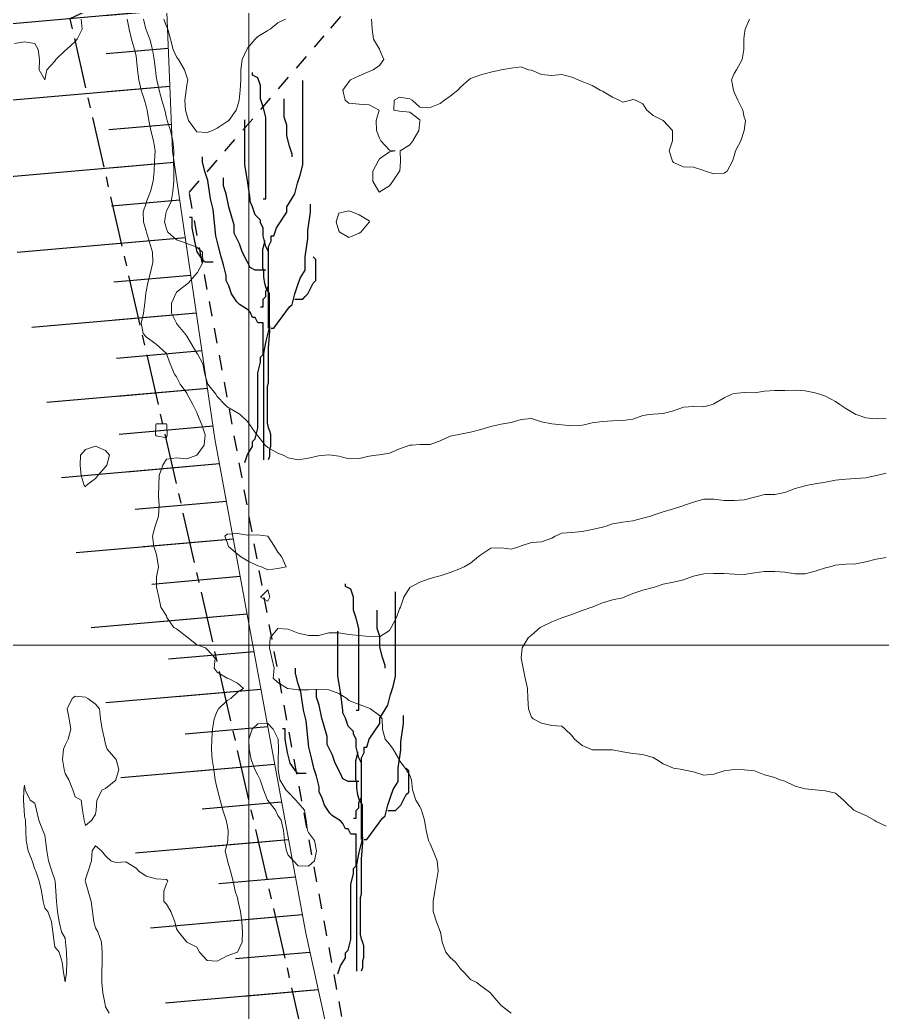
# Model space of a CAD drawing. Header units: centimetres. Extents: x 0 to 642158, y -847 to 649707.
# Drawn here: x 617155.52 to 617198.05, y 620969.29 to 621018.21 of the extents above; entities that cross this region are included whole.
import ezdxf

# ---------------------------------------------------------------- set-up
doc = ezdxf.new("R2010")
doc.units = ezdxf.units.CM
doc.header["$MEASUREMENT"] = 0
doc.linetypes.add('CENTERX2', pattern=[4, 2.5, -0.5, 0.5, -0.5])
doc.linetypes.add('JIS_02_0.7', pattern=[1.35, 0.75, -0.6])
for name, color, linetype, lineweight in [('MEV_grille', 254, 'Continuous', 9), ('MEV_schema paysager_V', 7, 'Continuous', 20), ('MEV_vegetal_V', 7, 'Continuous', 25), ('WAL_parcellaire agricole', 7, 'JIS_02_0.7', 25), ('WAL_topographie 0.5', 253, 'Continuous', 20)]:
    doc.layers.add(name, color=color, linetype=linetype, lineweight=lineweight)
doc.layers.add('MEV_schema paysager_Ha', color=7, linetype='Continuous', lineweight=25, transparency=0.13)
doc.layers.add('SPW_parcellaire cadastral', color=7, linetype='CENTERX2', lineweight=25, true_color=0xff0542)
picture_1 = doc.add_image_def('image2.png', size_in_pixel=(6614, 11023))

# ---------------------------------------------------------------- blocks, each defined once
blk = doc.blocks.new('legende vegetal')
at = {"layer": 'MEV_vegetal_V'}
for points in [[(617167.422, 621009.186), (617167.552, 621009.186), (617167.552, 621013.212), (617167.422, 621013.732), (617167.293, 621014.122), (617167.293, 621014.771), (617167.162, 621015.16), (617166.903, 621015.29), (617166.903, 621015.42)], [(617167.293, 621003.861), (617167.422, 621003.861), (617167.422, 621004.25), (617167.552, 621004.38), (617167.552, 621004.64), (617167.682, 621004.9), (617167.682, 621006.848), (617167.812, 621007.108), (617167.812, 621007.367), (617167.942, 621007.367), (617168.072, 621007.757), (617168.592, 621008.536), (617168.592, 621008.796), (617168.981, 621009.446), (617169.112, 621009.965), (617169.241, 621010.355), (617169.371, 621010.874), (617169.371, 621015.03)], [(617168.851, 621011.264), (617168.851, 621011.394), (617168.722, 621011.784), (617168.592, 621012.303), (617168.592, 621012.823), (617168.462, 621013.212), (617168.462, 621014.122)], [(617167.682, 621002.822), (617167.682, 621006.588), (617167.552, 621006.848), (617167.422, 621007.367), (617167.422, 621007.757), (617167.293, 621008.017), (617167.293, 621008.147), (617167.032, 621008.406), (617166.903, 621008.796), (617166.773, 621009.056), (617166.773, 621009.186), (617166.643, 621010.095), (617166.513, 621010.874), (617166.513, 621013.082)], [(617166.513, 620996.198), (617166.643, 620996.587), (617166.903, 620996.977), (617166.903, 620997.237), (617167.032, 620997.367), (617167.162, 620997.886), (617167.162, 621000.614), (617167.293, 621001.133), (617167.293, 621001.393), (617167.422, 621001.523), (617167.422, 621003.081), (617167.162, 621003.081), (617167.032, 621003.341), (617166.903, 621003.341), (617166.773, 621003.601), (617166.643, 621003.731), (617166.253, 621003.991), (617166.123, 621004.12), (617165.863, 621004.51), (617165.733, 621004.9), (617165.603, 621005.16), (617165.603, 621005.419), (617165.473, 621005.939), (617165.343, 621006.329), (617165.213, 621006.848), (617165.084, 621007.367), (617164.954, 621008.666), (617164.823, 621009.186), (617164.694, 621010.095), (617164.564, 621010.485), (617164.434, 621011.004), (617164.434, 621011.264)], [(617167.552, 621005.679), (617167.032, 621005.679), (617166.773, 621005.809), (617166.643, 621006.069), (617166.383, 621006.588), (617166.253, 621006.978), (617165.993, 621007.498), (617165.993, 621007.887), (617165.733, 621008.796), (617165.603, 621009.446), (617165.473, 621009.835), (617165.473, 621010.225)], [(617167.812, 621002.822), (617167.942, 621002.822), (617168.722, 621003.861), (617168.851, 621003.991), (617168.981, 621004.51), (617169.112, 621004.9), (617169.241, 621005.289), (617169.501, 621005.679), (617169.501, 621006.329), (617169.631, 621007.237), (617169.631, 621007.627), (617169.761, 621008.536), (617169.761, 621008.926)], [(617164.954, 621006.069), (617164.564, 621006.069), (617164.434, 621006.199), (617164.174, 621006.588), (617164.044, 621007.108), (617163.914, 621007.757), (617163.914, 621008.277), (617163.784, 621008.277)], [(617167.456, 620996.333), (617167.456, 621001.574), (617167.511, 621001.847), (617167.565, 621002.175), (617167.73, 621002.83), (617167.73, 621004.523), (617167.565, 621004.795), (617167.511, 621005.014), (617167.456, 621005.342), (617167.456, 621005.614), (617167.401, 621005.778), (617167.401, 621006.706), (617167.456, 621006.87), (617167.511, 621007.088), (617167.511, 621007.143)], [(617168.981, 621004.25), (617169.371, 621004.25), (617169.501, 621004.38), (617169.631, 621004.51), (617169.891, 621005.03), (617170.021, 621005.16), (617170.021, 621006.199), (617169.891, 621006.329)], [(617167.73, 621002.939), (617167.73, 621002.666), (617167.675, 621001.847), (617167.675, 621000.1), (617167.62, 620999.937), (617167.62, 620998.135), (617167.675, 620997.916), (617167.73, 620997.753), (617167.784, 620997.589), (617167.784, 620996.988), (617167.73, 620996.824), (617167.73, 620996.497), (617167.675, 620996.333)], [(617172.007, 620983.98), (617172.137, 620983.98), (617172.137, 620988.006), (617172.007, 620988.525), (617171.877, 620988.915), (617171.877, 620989.565), (617171.747, 620989.954), (617171.487, 620990.084), (617171.487, 620990.214)], [(617171.877, 620978.655), (617172.007, 620978.655), (617172.007, 620979.044), (617172.137, 620979.174), (617172.137, 620979.434), (617172.267, 620979.694), (617172.267, 620981.642), (617172.397, 620981.901), (617172.397, 620982.161), (617172.527, 620982.161), (617172.657, 620982.551), (617173.176, 620983.33), (617173.176, 620983.59), (617173.566, 620984.239), (617173.696, 620984.759), (617173.826, 620985.149), (617173.956, 620985.668), (617173.956, 620989.824)], [(617173.436, 620986.058), (617173.436, 620986.187), (617173.306, 620986.577), (617173.176, 620987.097), (617173.176, 620987.616), (617173.047, 620988.006), (617173.047, 620988.915)], [(617172.267, 620977.615), (617172.267, 620981.382), (617172.137, 620981.642), (617172.007, 620982.161), (617172.007, 620982.551), (617171.877, 620982.811), (617171.877, 620982.941), (617171.617, 620983.2), (617171.487, 620983.59), (617171.357, 620983.85), (617171.357, 620983.98), (617171.228, 620984.889), (617171.098, 620985.668), (617171.098, 620987.876)], [(617171.098, 620970.991), (617171.228, 620971.381), (617171.487, 620971.771), (617171.487, 620972.031), (617171.617, 620972.16), (617171.747, 620972.68), (617171.747, 620975.407), (617171.877, 620975.927), (617171.877, 620976.187), (617172.007, 620976.317), (617172.007, 620977.875), (617171.747, 620977.875), (617171.617, 620978.135), (617171.487, 620978.135), (617171.357, 620978.395), (617171.228, 620978.525), (617170.838, 620978.784), (617170.708, 620978.914), (617170.448, 620979.304), (617170.318, 620979.694), (617170.188, 620979.953), (617170.188, 620980.213), (617170.058, 620980.732), (617169.928, 620981.122), (617169.798, 620981.642), (617169.668, 620982.161), (617169.538, 620983.46), (617169.408, 620983.98), (617169.279, 620984.889), (617169.148, 620985.279), (617169.019, 620985.798), (617169.019, 620986.058)], [(617172.137, 620980.473), (617171.617, 620980.473), (617171.357, 620980.603), (617171.228, 620980.862), (617170.967, 620981.382), (617170.838, 620981.772), (617170.578, 620982.291), (617170.578, 620982.681), (617170.318, 620983.59), (617170.188, 620984.239), (617170.058, 620984.629), (617170.058, 620985.019)], [(617172.397, 620977.615), (617172.527, 620977.615), (617173.306, 620978.655), (617173.436, 620978.784), (617173.566, 620979.304), (617173.696, 620979.694), (617173.826, 620980.083), (617174.086, 620980.473), (617174.086, 620981.122), (617174.216, 620982.031), (617174.216, 620982.421), (617174.346, 620983.33), (617174.346, 620983.72)], [(617169.538, 620980.862), (617169.148, 620980.862), (617169.019, 620980.993), (617168.759, 620981.382), (617168.629, 620981.901), (617168.499, 620982.551), (617168.499, 620983.07), (617168.369, 620983.07)], [(617172.041, 620971.127), (617172.041, 620976.368), (617172.095, 620976.641), (617172.15, 620976.969), (617172.314, 620977.624), (617172.314, 620979.316), (617172.15, 620979.589), (617172.095, 620979.808), (617172.041, 620980.135), (617172.041, 620980.408), (617171.986, 620980.572), (617171.986, 620981.5), (617172.041, 620981.664), (617172.095, 620981.882), (617172.095, 620981.937)], [(617173.566, 620979.044), (617173.956, 620979.044), (617174.086, 620979.174), (617174.216, 620979.304), (617174.476, 620979.824), (617174.605, 620979.953), (617174.605, 620980.993), (617174.476, 620981.122)], [(617172.314, 620977.733), (617172.314, 620977.46), (617172.26, 620976.641), (617172.26, 620974.894), (617172.205, 620974.73), (617172.205, 620972.928), (617172.26, 620972.71), (617172.314, 620972.546), (617172.368, 620972.383), (617172.368, 620971.782), (617172.314, 620971.618), (617172.314, 620971.29), (617172.26, 620971.127)]]:
    blk.add_lwpolyline(points, dxfattribs=at)
blk = doc.blocks.new('*U114')
at = {"layer": 'MEV_grille', "transparency": 33554687}
blk.add_lwpolyline([(-1338.461, 0), (1338.461, 0)], dxfattribs=at)
blk = doc.blocks.new('*U115')
at = {"layer": 'MEV_grille', "color": 0, "linetype": 'ByBlock', "lineweight": -2, "transparency": 16777216}
blk.add_blockref('*U114', (0, -1400), dxfattribs=at)
blk = doc.blocks.new('*U112')
at = {"layer": 'MEV_grille', "transparency": 33554687}
blk.add_lwpolyline([(0, 1825.476), (0, -1825.476)], dxfattribs=at)
blk = doc.blocks.new('*U113')
at = {"layer": 'MEV_grille', "color": 0, "linetype": 'ByBlock', "lineweight": -2, "transparency": 16777216}
blk.add_blockref('*U112', (1800, 0), dxfattribs=at)

msp = doc.modelspace()

# ---------------------------------------------------------------- hatches: boundary and pattern name
at = {"layer": 'MEV_schema paysager_Ha', "transparency": 33554687}
h = msp.add_hatch(dxfattribs=at)
h.set_pattern_fill('ANSI31', color=60, scale=30, angle=320)
h.paths.add_polyline_path([(617169.617, 620973.194), (617165.143, 620997.552), (617163.049, 621011.729), (617162.573, 621023.432), (617161.336, 621028.189), (617160.67, 621031.995), (617159.432, 621036.467), (617156.475, 621053.969), (617156.906, 621060.001), (617157.984, 621066.14), (617158.414, 621069.802), (617158.199, 621075.295), (617157.014, 621080.142), (617155.505, 621084.988), (617154.751, 621088.973), (617151.842, 621094.789), (617149.148, 621099.205), (617146.994, 621101.252), (617145.377, 621102.544), (617143.546, 621103.621), (617141.391, 621107.391), (617140.307, 621121.334), (617138.581, 621134.515), (617137.596, 621148.681), (617137.947, 621158.301), (617138.342, 621166.601), (617137.255, 621176.482), (617136.069, 621187.153), (617134.618, 621206.801), (617133.841, 621215.056), (617132.235, 621238.569), (617131.105, 621276.162), (617130.662, 621320.72), (617129.383, 621365.826), (617128.171, 621391.821), (617126.408, 621441.701), (617124.527, 621449.888), (617124.527, 621453.399), (617124.884, 621455.482), (617126.075, 621456.85), (617127.265, 621458.873), (617127.265, 621461.254), (617125.649, 621473.672), (617125.524, 621482.896), (617125.025, 621497.979), (617124.776, 621519.544), (617124.92, 621540.094), (617125.983, 621565.584), (617126.337, 621580.453), (617126.163, 621598.374), (617127.186, 621608.874), (617130.532, 621615.192), (617131.834, 621617.887), (617134.298, 621627.22), (617135.042, 621631.96), (617135.135, 621640.047), (617136.158, 621649.713), (617136.911, 621670.5), (617129.26, 621649.205), (617124.61, 621628.36), (617120.259, 621606.016), (617117.259, 621583.371), (617115.237, 621541.083), (617114.562, 621520.401), (617115.536, 621487.717), (617112.094, 621474.528), (617111.291, 621462.83), (617115.078, 621434.173), (617114.685, 621412.686), (617116.517, 621383.817), (617118.213, 621359.713), (617121.633, 621297.519), (617122.293, 621280.379), (617124.809, 621252.783), (617126.661, 621222.595), (617125.403, 621211.007), (617126.795, 621190.875), (617128.52, 621169.158), (617130.485, 621161.793), (617131.444, 621155.186), (617130.649, 621150.827), (617132.125, 621142.753), (617132.79, 621125.456), (617134.954, 621111.319), (617137.702, 621098.468), (617139.749, 621087.381), (617141.795, 621083.246), (617143.417, 621082.42), (617144.557, 621081.575), (617145.493, 621080.194), (617145.463, 621077.083), (617144.023, 621074.463), (617144.278, 621071.03), (617145.295, 621066.579), (617147.455, 621053.531), (617147.76, 621048.137), (617148.575, 621044.067), (617151.222, 621037.452), (617151.12, 621031.956), (617151.633, 621023.148), (617154.427, 621011.658), (617158.897, 620988.919), (617162.537, 620970.568), (617168.729, 620939.186), (617182.921, 620879.156), (617188.263, 620855.446), (617193.71, 620854.003), (617187.498, 620892.108), (617176.811, 620939.879)])
h = msp.add_hatch(dxfattribs=at)
h.set_pattern_fill('ANSI31', color=60, scale=15, angle=320)
h.paths.add_polyline_path([(617169.617, 620973.194), (617165.143, 620997.552), (617163.049, 621011.729), (617162.573, 621023.432), (617161.336, 621028.189), (617160.67, 621031.995), (617159.432, 621036.467), (617156.475, 621053.969), (617156.906, 621060.001), (617157.984, 621066.14), (617158.414, 621069.802), (617158.199, 621075.295), (617157.014, 621080.142), (617155.505, 621084.988), (617154.751, 621088.973), (617151.842, 621094.789), (617149.148, 621099.205), (617146.994, 621101.252), (617145.377, 621102.544), (617143.546, 621103.621), (617141.391, 621107.391), (617140.307, 621121.334), (617138.581, 621134.515), (617137.596, 621148.681), (617137.947, 621158.301), (617138.342, 621166.601), (617137.255, 621176.482), (617136.069, 621187.153), (617134.618, 621206.801), (617133.841, 621215.056), (617132.235, 621238.569), (617131.105, 621276.162), (617130.662, 621320.72), (617129.383, 621365.826), (617128.171, 621391.821), (617126.408, 621441.701), (617124.527, 621449.888), (617124.527, 621453.399), (617124.884, 621455.482), (617126.075, 621456.85), (617127.265, 621458.873), (617127.265, 621461.254), (617125.649, 621473.672), (617125.524, 621482.896), (617125.025, 621497.979), (617124.776, 621519.544), (617124.92, 621540.094), (617125.983, 621565.584), (617126.337, 621580.453), (617126.163, 621598.374), (617127.186, 621608.874), (617130.532, 621615.192), (617131.834, 621617.887), (617134.298, 621627.22), (617135.042, 621631.96), (617135.135, 621640.047), (617136.158, 621649.713), (617136.911, 621670.5), (617132.957, 621648.368), (617129.989, 621627.895), (617123.162, 621605.493), (617122.123, 621583.834), (617121.418, 621540.656), (617120.578, 621519.454), (617120.8, 621487.646), (617120.576, 621474.663), (617119.681, 621463.134), (617121.439, 621434.424), (617121.208, 621413.2), (617123.756, 621383.971), (617124.633, 621359.105), (617126.907, 621297.599), (617127.217, 621280.099), (617128.476, 621252.652), (617130.286, 621222.294), (617130.788, 621212.114), (617133.595, 621189.8), (617133.864, 621168.997), (617134.545, 621163.04), (617136.407, 621155.367), (617136.033, 621153.22), (617137.061, 621150.231), (617136.705, 621143.134), (617138.509, 621125.82), (617138.985, 621114.157), (617141.16, 621102.299), (617147.01, 621090.064), (617151.616, 621087.22), (617153.107, 621084.646), (617154.311, 621082.965), (617155.38, 621081.272), (617156.272, 621077.352), (617156.539, 621073.164), (617152.956, 621057.576), (617153.92, 621035.982), (617159.694, 621019.068), (617160.419, 620997.657), (617177.679, 620920.157), (617193.56, 620854.923), (617187.498, 620892.108)])

# ---------------------------------------------------------------- linework, layer by layer
at = {"layer": 'MEV_schema paysager_V', "color": 7, "true_color": 0xffffff}
msp.add_lwpolyline([(617169.617, 620973.194), (617165.143, 620997.552), (617163.049, 621011.729), (617162.573, 621023.432), (617161.336, 621028.189), (617160.67, 621031.995), (617159.432, 621036.467), (617156.475, 621053.969), (617156.906, 621060.001), (617157.984, 621066.14), (617158.414, 621069.802), (617158.199, 621075.295), (617157.014, 621080.142), (617155.505, 621084.988), (617154.751, 621088.973), (617151.842, 621094.789), (617149.148, 621099.205), (617146.994, 621101.252), (617145.377, 621102.544), (617143.546, 621103.621), (617141.391, 621107.391), (617140.307, 621121.334), (617138.581, 621134.515)], dxfattribs=at)
at = {"layer": 'MEV_schema paysager_V', "color": 60}
msp.add_lwpolyline([(617169.617, 620973.194), (617187.385, 620892.583), (617193.419, 620855.789)], dxfattribs=at)
at = {"layer": 'SPW_parcellaire cadastral'}
msp.add_lwpolyline([(617241.275, 621070.317), (617280.13, 620882.72), (617280.432, 620881.446), (617281.442, 620877.166), (617193.589, 620834.551), (617195.609, 620842.354), (617187.498, 620892.108), (617169.495, 620968.06), (617157.998, 621018.267), (617167.025, 621022.532), (617176.672, 621027.88), (617180.083, 621036.101), (617179.433, 621040.006), (617177.873, 621042.565), (617175.726, 621044.879), (617170.605, 621047.194), (617169.567, 621047.434), (617241.275, 621070.317)], dxfattribs=at)
at = {"layer": 'WAL_parcellaire agricole'}
msp.add_lwpolyline([(617162.989, 621080), (617224.114, 621083.582), (617235.553, 621081.796), (617243.404, 621078.126), (617246.13, 621076.604), (617241.847, 621073.918), (617239.848, 621067.418), (617278.187, 620880.011), (617223.873, 620853.918), (617197.875, 620841.915), (617191.536, 620886.581), (617200.368, 620901.915), (617203.699, 620913.915), (617198.198, 620922.414), (617191.865, 620924.08), (617188.697, 620939.413), (617176.811, 620939.879), (617163.873, 621009.697), (617170.861, 621017.803), (617179.796, 621028.171), (617179.795, 621038.537), (617166.85, 621056.909), (617162.989, 621080)], dxfattribs=at)
at = {"layer": 'WAL_topographie 0.5'}
for points in [[(617155.25, 621017.039), (617155.75, 621017.132), (617156.25, 621017.05), (617156.42, 621016.75), (617156.49, 621016.25), (617156.464, 621015.75), (617156.75, 621015.25), (617156.855, 621015.75), (617157.25, 621016.167), (617157.3, 621016.25), (617157.75, 621016.7), (617157.822, 621016.75), (617158.25, 621017.141), (617158.343, 621017.25), (617158.588, 621017.75), (617158.536, 621018.25)], [(617159.929, 620969.25), (617159.75, 620969.556), (617159.704, 620969.75), (617159.611, 620970.25), (617159.566, 620970.75), (617159.567, 620971.25), (617159.571, 620971.75), (617159.578, 620972.25), (617159.544, 620972.75), (617159.366, 620973.25), (617159.25, 620973.452), (617159.17, 620973.75), (617159.102, 620974.25), (617159.037, 620974.75), (617158.887, 620975.25), (617158.75, 620975.717), (617158.747, 620975.75), (617158.75, 620975.85), (617158.883, 620976.25), (617159.05, 620976.75), (617159.083, 620977.25), (617159.25, 620977.5), (617159.55, 620977.25), (617159.75, 620977), (617160, 620976.75), (617160.25, 620976.673), (617160.75, 620976.704), (617161.25, 620976.397), (617161.389, 620976.25), (617161.75, 620975.99), (617162.25, 620975.869), (617162.75, 620975.833), (617162.822, 620975.75), (617162.75, 620975.625), (617162.625, 620975.25), (617162.625, 620974.75), (617162.75, 620974.614), (617162.972, 620974.25), (617163.168, 620973.75), (617163.25, 620973.397), (617163.343, 620973.25), (617163.75, 620972.75), (617163.75, 620972.75), (617164.25, 620972.5), (617164.375, 620972.25), (617164.75, 620971.841), (617165.25, 620971.813), (617165.75, 620972.074), (617166.25, 620972.25), (617166.25, 620972.25), (617166.49, 620972.75), (617166.507, 620973.25), (617166.466, 620973.75), (617166.396, 620974.25), (617166.287, 620974.75), (617166.25, 620974.923), (617166.135, 620975.25), (617166.04, 620975.75), (617165.914, 620976.25), (617165.759, 620976.75), (617165.75, 620976.827), (617165.65, 620977.25), (617165.75, 620977.594), (617165.769, 620977.75), (617165.801, 620978.25), (617165.75, 620978.533), (617165.692, 620978.75), (617165.527, 620979.25), (617165.391, 620979.75), (617165.259, 620980.25), (617165.25, 620980.303), (617165.155, 620980.75), (617165.092, 620981.25), (617165.007, 620981.75), (617164.968, 620982.25), (617164.984, 620982.75), (617165.023, 620983.25), (617165.097, 620983.75), (617165.25, 620984.136), (617165.317, 620984.25), (617165.75, 620984.659), (617165.922, 620984.75), (617166.25, 620985.069), (617166.548, 620985.25), (617166.25, 620985.505), (617165.77, 620985.75), (617165.75, 620985.765), (617165.25, 620986.05), (617165.103, 620986.25), (617165.156, 620986.75), (617164.75, 620987.169), (617164.669, 620987.25), (617164.25, 620987.401), (617163.815, 620987.75), (617163.75, 620987.798), (617163.25, 620988.195), (617163.107, 620988.25), (617162.762, 620988.75), (617162.75, 620988.833), (617162.472, 620989.25), (617162.381, 620989.75), (617162.259, 620990.25), (617162.257, 620990.75), (617162.354, 620991.25), (617162.283, 620991.75), (617162.25, 620991.901), (617162.121, 620992.25), (617162.062, 620992.75), (617162.185, 620993.25), (617162.25, 620993.405), (617162.365, 620993.75), (617162.385, 620994.25), (617162.351, 620994.75), (617162.37, 620995.25), (617162.384, 620995.75), (617162.572, 620996.25), (617162.75, 620996.558), (617163.25, 620996.611), (617163.75, 620996.57), (617164.25, 620996.75), (617164.25, 620996.75), (617164.612, 620997.25), (617164.652, 620997.75), (617164.499, 620998.25), (617164.286, 620998.75), (617164.25, 620998.845), (617164.045, 620999.25), (617163.777, 620999.75), (617163.75, 620999.799), (617163.433, 621000.25), (617163.25, 621000.616), (617163.151, 621000.75), (617162.933, 621001.25), (617162.757, 621001.75), (617162.75, 621001.761), (617162.25, 621002.218), (617162.187, 621002.25), (617161.75, 621002.577), (617161.594, 621002.75), (617161.5, 621003.25), (617161.621, 621003.75), (617161.688, 621004.25), (617161.733, 621004.75), (617161.75, 621004.813), (617161.832, 621005.25), (617161.968, 621005.75), (617162.074, 621006.25), (617162.066, 621006.75), (617161.913, 621007.25), (617161.762, 621007.75), (617161.75, 621007.81), (617161.625, 621008.25), (617161.599, 621008.75), (617161.75, 621009.176), (617161.77, 621009.25), (617161.961, 621009.75), (617162.095, 621010.25), (617162.136, 621010.75), (617162.163, 621011.25), (617162.19, 621011.75), (617162.111, 621012.25), (617161.981, 621012.75), (617161.877, 621013.25), (617161.795, 621013.75), (617161.75, 621013.953), (617161.665, 621014.25), (617161.499, 621014.75), (617161.385, 621015.25), (617161.328, 621015.75), (617161.28, 621016.25), (617161.25, 621016.435), (617161.179, 621016.75), (617161.03, 621017.25), (617160.911, 621017.75), (617160.818, 621018.25)], [(617173.096, 620996.75), (617172.75, 620996.705), (617172.25, 620996.579), (617171.75, 620996.566), (617171.25, 620996.701), (617170.883, 620996.75), (617170.75, 620996.767), (617170.583, 620996.75), (617170.25, 620996.71), (617169.75, 620996.605), (617169.25, 620996.526), (617168.75, 620996.622), (617168.5, 620996.75), (617168.25, 620996.844), (617167.75, 620997.127), (617167.623, 620997.25), (617167.25, 620997.696), (617167.207, 620997.75), (617166.862, 620998.25), (617166.75, 620998.406), (617166.383, 620998.75), (617166.25, 620998.844), (617165.75, 620999.13), (617165.629, 620999.25), (617165.25, 620999.64), (617165.191, 620999.75), (617164.797, 621000.25), (617164.75, 621000.35), (617164.635, 621000.75), (617164.542, 621001.25), (617164.275, 621001.75), (617164.25, 621001.783), (617163.976, 621002.25), (617163.75, 621002.608), (617163.653, 621002.75), (617163.25, 621003.239), (617163.24, 621003.25), (617162.995, 621003.75), (617162.995, 621004.25), (617163.227, 621004.75), (617163.25, 621004.777), (617163.75, 621005.178), (617163.834, 621005.25), (617164.25, 621005.716), (617164.28, 621005.75), (617164.549, 621006.25), (617164.531, 621006.75), (617164.25, 621007.006), (617163.75, 621007.186), (617163.596, 621007.25), (617163.25, 621007.361), (617162.818, 621007.75), (617162.75, 621007.903), (617162.65, 621008.25), (617162.742, 621008.75), (617162.75, 621008.772), (617162.974, 621009.25), (617163.068, 621009.75), (617163.11, 621010.25), (617163.111, 621010.75), (617163.099, 621011.25), (617163.106, 621011.75), (617163.069, 621012.25), (617162.941, 621012.75), (617162.787, 621013.25), (617162.75, 621013.384), (617162.663, 621013.75), (617162.529, 621014.25), (617162.382, 621014.75), (617162.274, 621015.25), (617162.25, 621015.414), (617162.21, 621015.75), (617162.139, 621016.25), (617162.055, 621016.75), (617161.926, 621017.25), (617161.75, 621017.718), (617161.738, 621017.75), (617161.624, 621018.25)], [(617168.62, 621018.25), (617168.25, 621018.061), (617167.861, 621017.75), (617167.75, 621017.68), (617167.25, 621017.387), (617167.119, 621017.25), (617166.75, 621016.807), (617166.709, 621016.75), (617166.481, 621016.25), (617166.425, 621015.75), (617166.42, 621015.25), (617166.393, 621014.75), (617166.335, 621014.25), (617166.25, 621013.958), (617166.181, 621013.75), (617165.824, 621013.25), (617165.75, 621013.197), (617165.25, 621012.862), (617165.022, 621012.75), (617164.75, 621012.654), (617164.25, 621012.696), (617164.194, 621012.75), (617163.842, 621013.25), (617163.75, 621013.518), (617163.69, 621013.75), (617163.649, 621014.25), (617163.715, 621014.75), (617163.75, 621014.992), (617163.798, 621015.25), (617163.75, 621015.394), (617163.643, 621015.75), (617163.337, 621016.25), (617163.25, 621016.384), (617163.088, 621016.75), (617162.957, 621017.25), (617162.823, 621017.75), (617162.75, 621017.884), (617162.616, 621018.25)], [(617173.285, 621009.75), (617173.25, 621009.709), (617173.217, 621009.75), (617172.926, 621010.25), (617172.921, 621010.75), (617173.188, 621011.25), (617173.25, 621011.359), (617173.75, 621011.705), (617174.036, 621011.75), (617173.75, 621011.777), (617173.318, 621012.25), (617173.25, 621012.37), (617173.117, 621012.75), (617173.1, 621013.25), (617173.234, 621013.75), (617172.75, 621014.017), (617172.25, 621014.05), (617171.75, 621014.109), (617171.567, 621014.25), (617171.454, 621014.75), (617171.75, 621015.154), (617171.831, 621015.25), (617172.25, 621015.45), (617172.75, 621015.666), (617172.95, 621015.75), (617173.25, 621015.955), (617173.472, 621016.25), (617173.259, 621016.75), (617173.25, 621016.764), (617172.955, 621017.25), (617172.902, 621017.75), (617172.862, 621018.25)], [(617191.5, 621018.25), (617191.296, 621017.75), (617191.25, 621017.417), (617191.232, 621017.25), (617191.231, 621016.75), (617191.139, 621016.25), (617190.861, 621015.75), (617190.75, 621015.568), (617190.615, 621015.25), (617190.714, 621014.75), (617190.75, 621014.65), (617190.924, 621014.25), (617191.179, 621013.75), (617191.25, 621013.417), (617191.3, 621013.25), (617191.25, 621012.75), (617191.25, 621012.75), (617191.083, 621012.25), (617190.818, 621011.75), (617190.75, 621011.5), (617190.667, 621011.25), (617190.4, 621010.75), (617190.25, 621010.65), (617189.75, 621010.611), (617189.333, 621010.75), (617189.25, 621010.779), (617188.75, 621010.95), (617188.25, 621010.96), (617187.75, 621011.173), (617187.702, 621011.25), (617187.55, 621011.75), (617187.706, 621012.25), (617187.7, 621012.75), (617187.25, 621013.25), (617187.25, 621013.25), (617186.75, 621013.5), (617186.442, 621013.75), (617186.25, 621014.062), (617185.875, 621014.25), (617185.75, 621014.275), (617185.65, 621014.25), (617185.25, 621014.145), (617185.083, 621014.25), (617184.75, 621014.398), (617184.25, 621014.694), (617184.143, 621014.75), (617183.75, 621014.97), (617183.25, 621015.167), (617183.05, 621015.25), (617182.75, 621015.387), (617182.25, 621015.519), (617181.75, 621015.471), (617181.25, 621015.521), (617180.75, 621015.721), (617180.607, 621015.75), (617180.25, 621015.897), (617179.75, 621015.827), (617179.25, 621015.75), (617179.25, 621015.75), (617178.75, 621015.631), (617178.25, 621015.491), (617177.75, 621015.32), (617177.661, 621015.25), (617177.25, 621014.898), (617177.119, 621014.75), (617176.75, 621014.444), (617176.457, 621014.25), (617176.25, 621014.091), (617175.75, 621013.893), (617175.25, 621013.9), (617174.87, 621014.25), (617174.75, 621014.307), (617174.25, 621014.393), (617173.977, 621014.25), (617173.972, 621013.75), (617174.25, 621013.707), (617174.75, 621013.654), (617175.25, 621013.281), (617175.256, 621013.25), (617175.25, 621013.214), (617175.205, 621012.75), (617174.899, 621012.25), (617174.75, 621012.047), (617174.274, 621011.75), (617174.285, 621011.25), (617174.255, 621010.75), (617174.25, 621010.744), (617173.922, 621010.25), (617173.75, 621010.023), (617173.285, 621009.75)], [(617172.343, 621007.75), (617172.25, 621007.689), (617171.75, 621007.474), (617171.297, 621007.75), (617171.25, 621007.8), (617171.121, 621008.25), (617171.25, 621008.679), (617171.531, 621008.75), (617171.75, 621008.786), (617171.885, 621008.75), (617172.25, 621008.599), (617172.75, 621008.298), (617172.763, 621008.25), (617172.75, 621008.23), (617172.343, 621007.75)], [(617198.25, 620998.561), (617197.75, 620998.537), (617197.25, 620998.598), (617196.774, 620998.75), (617196.75, 620998.76), (617196.25, 620999.05), (617195.962, 620999.25), (617195.75, 620999.394), (617195.25, 620999.663), (617194.962, 620999.75), (617194.75, 620999.826), (617194.25, 620999.926), (617193.75, 620999.954), (617193.25, 620999.932), (617192.75, 620999.932), (617192.25, 620999.903), (617191.75, 620999.83), (617191.25, 620999.835), (617190.75, 620999.795), (617190.63, 620999.75), (617190.25, 620999.583), (617189.75, 620999.285), (617189.673, 620999.25), (617189.25, 620999.129), (617188.75, 620999.147), (617188.25, 620999.118), (617187.75, 620998.94), (617187.25, 620998.799), (617186.75, 620998.772), (617186.568, 620998.75), (617186.25, 620998.705), (617185.75, 620998.528), (617185.25, 620998.451), (617184.75, 620998.449), (617184.25, 620998.417), (617183.75, 620998.35), (617183.345, 620998.25), (617183.25, 620998.227), (617182.75, 620998.193), (617182.25, 620998.25), (617182.25, 620998.25), (617181.75, 620998.288), (617181.25, 620998.389), (617180.75, 620998.556), (617180.25, 620998.506), (617179.75, 620998.352), (617179.25, 620998.281), (617179.111, 620998.25), (617178.75, 620998.171), (617178.25, 620998.009), (617177.75, 620997.882), (617177.25, 620997.783), (617177.083, 620997.75), (617176.75, 620997.68), (617176.25, 620997.461), (617175.75, 620997.271), (617175.25, 620997.272), (617174.875, 620997.25), (617174.75, 620997.243), (617174.25, 620997.057), (617173.75, 620996.851), (617173.25, 620996.769), (617173.096, 620996.75)], [(617162.789, 620997.75), (617162.75, 620997.602), (617162.25, 620997.701), (617162.214, 620997.75), (617162.22, 620998.25), (617162.25, 620998.301), (617162.75, 620998.288), (617162.77, 620998.25), (617162.789, 620997.75)], [(617158.792, 620995.25), (617158.75, 620995.194), (617158.696, 620995.25), (617158.55, 620995.75), (617158.5, 620996.25), (617158.514, 620996.75), (617158.75, 620997.024), (617159.25, 620997.189), (617159.75, 620996.987), (617159.94, 620996.75), (617159.807, 620996.25), (617159.75, 620996.177), (617159.36, 620995.75), (617159.25, 620995.594), (617158.792, 620995.25)], [(617198.25, 620995.862), (617197.769, 620995.75), (617197.75, 620995.745), (617197.25, 620995.639), (617196.75, 620995.606), (617196.25, 620995.573), (617195.75, 620995.511), (617195.25, 620995.42), (617194.75, 620995.335), (617194.281, 620995.25), (617194.25, 620995.245), (617193.75, 620995.103), (617193.25, 620994.903), (617192.75, 620994.815), (617192.25, 620994.805), (617192.012, 620994.75), (617191.75, 620994.685), (617191.25, 620994.548), (617190.75, 620994.508), (617190.25, 620994.52), (617189.75, 620994.573), (617189.25, 620994.578), (617188.75, 620994.428), (617188.25, 620994.261), (617188.215, 620994.25), (617187.75, 620994.103), (617187.25, 620993.95), (617186.75, 620993.79), (617186.62, 620993.75), (617186.25, 620993.652), (617185.75, 620993.506), (617185.25, 620993.44), (617184.75, 620993.36), (617184.429, 620993.25), (617184.25, 620993.193), (617183.75, 620993.085), (617183.25, 620992.983), (617182.75, 620992.941), (617182.25, 620992.908), (617181.92, 620992.75), (617181.75, 620992.659), (617181.25, 620992.484), (617180.75, 620992.438), (617180.25, 620992.274), (617180.173, 620992.25), (617179.75, 620992.119), (617179.25, 620992.181), (617178.75, 620992.164), (617178.25, 620991.837), (617178.143, 620991.75), (617177.75, 620991.434), (617177.432, 620991.25), (617177.25, 620991.161), (617176.75, 620990.958), (617176.25, 620990.801), (617176.044, 620990.75), (617175.75, 620990.667), (617175.25, 620990.495), (617174.785, 620990.25), (617174.75, 620990.232), (617174.452, 620989.75), (617174.287, 620989.25), (617174.25, 620989.17), (617174.101, 620988.75), (617173.831, 620988.25), (617173.75, 620988.113), (617173.25, 620987.791), (617172.75, 620987.813), (617172.25, 620987.861), (617171.75, 620987.915), (617171.25, 620987.998), (617170.75, 620987.985), (617170.25, 620987.857), (617169.75, 620987.861), (617169.25, 620987.983), (617168.75, 620988.17), (617168.25, 620988.211), (617167.872, 620987.75), (617167.83, 620987.25), (617167.946, 620986.75), (617168.066, 620986.25), (617168.02, 620985.75), (617168.25, 620985.54), (617168.715, 620985.25), (617168.75, 620985.243), (617169.25, 620985.183), (617169.75, 620985.181), (617170.25, 620985.199), (617170.75, 620985.176), (617171.25, 620985.005), (617171.646, 620984.75), (617171.75, 620984.662), (617172.25, 620984.457), (617172.75, 620984.278), (617172.811, 620984.25), (617173.25, 620983.925), (617173.393, 620983.75), (617173.408, 620983.25), (617173.537, 620982.75), (617173.75, 620982.512), (617173.926, 620982.25), (617174.22, 620981.75), (617174.25, 620981.703), (617174.569, 620981.25), (617174.75, 620980.955), (617174.829, 620980.75), (617174.885, 620980.25), (617175.056, 620979.75), (617175.25, 620979.428), (617175.325, 620979.25), (617175.476, 620978.75), (617175.554, 620978.25), (617175.675, 620977.75), (617175.75, 620977.594), (617175.899, 620977.25), (617176.095, 620976.75), (617176.147, 620976.25), (617176.073, 620975.75), (617175.987, 620975.25), (617175.905, 620974.75), (617175.911, 620974.25), (617176.076, 620973.75), (617176.25, 620973.275), (617176.262, 620973.25), (617176.353, 620972.75), (617176.536, 620972.25), (617176.75, 620971.991), (617177, 620971.75), (617177.25, 620971.432), (617177.432, 620971.25), (617177.75, 620970.909), (617178.06, 620970.75), (617178.25, 620970.596), (617178.724, 620970.25), (617178.75, 620970.219), (617179.145, 620969.75), (617179.25, 620969.625), (617179.75, 620969.25)], [(617168.25, 620991.155), (617168.65, 620991.25), (617168.431, 620991.75), (617168.25, 620991.974), (617168.078, 620992.25), (617167.75, 620992.75), (617167.75, 620992.75), (617167.25, 620992.819), (617166.75, 620992.81), (617166.25, 620992.895), (617165.75, 620992.86), (617165.628, 620992.75), (617165.75, 620992.461), (617165.816, 620992.25), (617166.25, 620991.877), (617166.403, 620991.75), (617166.75, 620991.547), (617167.25, 620991.301), (617167.437, 620991.25), (617167.75, 620991.103), (617168.25, 620991.155)], [(617198.25, 620991.706), (617197.75, 620991.621), (617197.25, 620991.488), (617196.75, 620991.393), (617196.25, 620991.375), (617195.75, 620991.325), (617195.462, 620991.25), (617195.25, 620991.193), (617194.75, 620991.034), (617194.25, 620990.903), (617193.75, 620990.9), (617193.25, 620990.99), (617192.75, 620991.022), (617192.25, 620991.012), (617191.75, 620990.942), (617191.25, 620990.87), (617190.75, 620990.889), (617190.25, 620990.918), (617189.75, 620990.917), (617189.25, 620990.899), (617188.75, 620990.785), (617188.647, 620990.75), (617188.25, 620990.604), (617187.75, 620990.483), (617187.25, 620990.394), (617186.826, 620990.25), (617186.75, 620990.219), (617186.25, 620990.094), (617185.75, 620989.939), (617185.321, 620989.75), (617185.25, 620989.722), (617184.75, 620989.621), (617184.25, 620989.463), (617183.75, 620989.255), (617183.733, 620989.25), (617183.25, 620989.085), (617182.75, 620988.891), (617182.302, 620988.75), (617182.25, 620988.731), (617181.75, 620988.534), (617181.25, 620988.283), (617181.179, 620988.25), (617180.75, 620987.884), (617180.593, 620987.75), (617180.287, 620987.25), (617180.25, 620986.75), (617180.346, 620986.25), (617180.438, 620985.75), (617180.55, 620985.25), (617180.576, 620984.75), (617180.599, 620984.25), (617180.75, 620983.833), (617180.841, 620983.75), (617181.25, 620983.546), (617181.75, 620983.429), (617182.25, 620983.393), (617182.408, 620983.25), (617182.75, 620982.925), (617182.88, 620982.75), (617183.25, 620982.438), (617183.679, 620982.25), (617183.75, 620982.228), (617184.25, 620982.219), (617184.75, 620982.221), (617185.25, 620982.129), (617185.75, 620982.041), (617186.25, 620981.996), (617186.75, 620981.852), (617186.917, 620981.75), (617187.25, 620981.537), (617187.75, 620981.318), (617188.194, 620981.25), (617188.25, 620981.241), (617188.75, 620981.135), (617189.25, 620980.979), (617189.75, 620981.017), (617190.25, 620981.193), (617190.75, 620981.25), (617190.75, 620981.25), (617190.751, 620981.25), (617191.25, 620981.234), (617191.75, 620981.185), (617192.25, 620981), (617192.75, 620980.861), (617193, 620980.75), (617193.25, 620980.673), (617193.75, 620980.426), (617194.25, 620980.304), (617194.75, 620980.25), (617194.75, 620980.25), (617195.25, 620980.206), (617195.75, 620980.087), (617196.138, 620979.75), (617196.25, 620979.628), (617196.65, 620979.25), (617196.75, 620979.198), (617197.25, 620978.992), (617197.655, 620978.75), (617197.75, 620978.697), (617198.25, 620978.46)], [(617167.75, 620989.554), (617167.851, 620989.75), (617167.75, 620990.107), (617167.38, 620989.75), (617167.75, 620989.554)], [(617159.062, 620978.75), (617158.75, 620978.5), (617158.686, 620978.75), (617158.607, 620979.25), (617158.55, 620979.75), (617158.25, 620979.908), (617158.14, 620980.25), (617157.939, 620980.75), (617157.75, 620981.054), (617157.702, 620981.25), (617157.619, 620981.75), (617157.68, 620982.25), (617157.75, 620982.461), (617157.899, 620982.75), (617158.032, 620983.25), (617157.945, 620983.75), (617157.847, 620984.25), (617158.098, 620984.75), (617158.25, 620984.875), (617158.75, 620984.815), (617158.868, 620984.75), (617159.25, 620984.479), (617159.44, 620984.25), (617159.5, 620983.75), (617159.58, 620983.25), (617159.689, 620982.75), (617159.75, 620982.5), (617159.831, 620982.25), (617160.25, 620981.769), (617160.264, 620981.75), (617160.404, 620981.25), (617160.259, 620980.75), (617160.25, 620980.734), (617159.75, 620980.313), (617159.583, 620980.25), (617159.313, 620979.75), (617159.29, 620979.25), (617159.25, 620979.05), (617159.062, 620978.75)], [(617170.045, 620976.75), (617169.75, 620976.485), (617169.25, 620976.508), (617169.008, 620976.75), (617168.75, 620977.033), (617168.662, 620977.25), (617168.568, 620977.75), (617168.528, 620978.25), (617168.415, 620978.75), (617168.25, 620978.986), (617168.12, 620979.25), (617167.75, 620979.732), (617167.737, 620979.75), (617167.534, 620980.25), (617167.372, 620980.75), (617167.25, 620980.977), (617167.115, 620981.25), (617166.925, 620981.75), (617166.826, 620982.25), (617166.808, 620982.75), (617166.982, 620983.25), (617167.25, 620983.502), (617167.75, 620983.525), (617168.02, 620983.25), (617168.25, 620982.786), (617168.26, 620982.75), (617168.275, 620982.25), (617168.254, 620981.75), (617168.267, 620981.25), (617168.348, 620980.75), (617168.642, 620980.25), (617168.75, 620980.133), (617169.137, 620979.75), (617169.25, 620979.614), (617169.564, 620979.25), (617169.633, 620978.75), (617169.709, 620978.25), (617169.75, 620978.15), (617170.05, 620977.75), (617170.145, 620977.25), (617170.045, 620976.75)], [(617157.75, 620970.783), (617157.815, 620971.25), (617157.837, 620971.75), (617157.824, 620972.25), (617157.778, 620972.75), (617157.75, 620972.947), (617157.573, 620973.25), (617157.457, 620973.75), (617157.373, 620974.25), (617157.323, 620974.75), (617157.296, 620975.25), (617157.259, 620975.75), (617157.25, 620975.824), (617157.102, 620976.25), (617156.94, 620976.75), (617156.843, 620977.25), (617156.791, 620977.75), (617156.75, 620978.019), (617156.653, 620978.25), (617156.448, 620978.75), (617156.342, 620979.25), (617156.25, 620979.594), (617156.031, 620979.75), (617155.782, 620980.25), (617155.75, 620980.481), (617155.721, 620980.25), (617155.694, 620979.75), (617155.727, 620979.25), (617155.75, 620978.95), (617155.804, 620978.75), (617155.814, 620978.25), (617155.826, 620977.75), (617155.922, 620977.25), (617156.127, 620976.75), (617156.25, 620976.348), (617156.308, 620976.25), (617156.465, 620975.75), (617156.579, 620975.25), (617156.666, 620974.75), (617156.75, 620974.424), (617156.9, 620974.25), (617157.074, 620973.75), (617157.142, 620973.25), (617157.206, 620972.75), (617157.25, 620972.517), (617157.455, 620972.25), (617157.599, 620971.75), (617157.672, 620971.25), (617157.75, 620970.783)]]:
    msp.add_lwpolyline(points, dxfattribs=at)

# ---------------------------------------------------------------- block references
at = {"layer": 'MEV_grille', "transparency": 33554687}
for name, p in [('*U113', (615366.814, 620593.644)), ('*U115', (616669.481, 622387.381))]:
    msp.add_blockref(name, p, dxfattribs=at)
at = {"layer": 'MEV_vegetal_V'}
msp.add_blockref('legende vegetal', (0.098, 0.193), dxfattribs=at)

# ---------------------------------------------------------------- pictures from other files: only their frames are drawn
image = msp.add_image(picture_1, insert=(616830.845, 620745.783), size_in_units=(429.466, 715.756), dxfattribs=dict(brightness=75))
image.dxf.flags = 7

doc.saveas('drawing.dxf')
